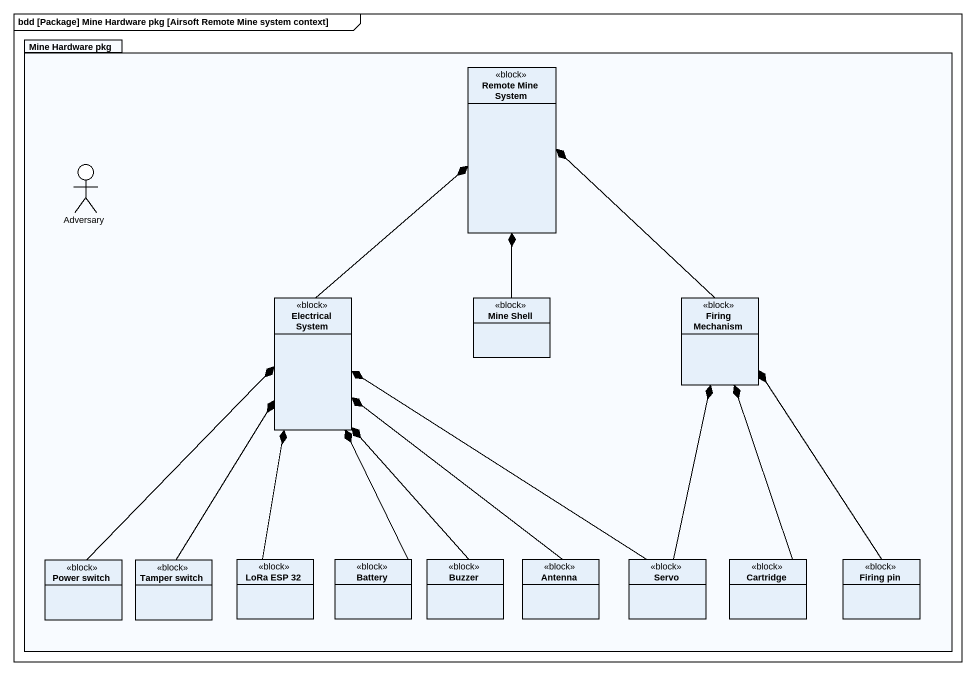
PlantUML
@startuml
mainframe bdd [Package] Mine Hardware pkg [Airsoft Remote Mine system context]
allowmixing
hide circle
hide empty members
package "Mine Hardware pkg" as Mine_Hardware_pkg {
  class "Remote Mine System" as Remote_Mine_System <<block>>
  actor Adversary
  class "Electrical System" as Electrical_System <<block>>
  class "Mine Shell" as Mine_Shell <<block>>
  class "Firing Mechanism" as Firing_Mechanism <<block>>
  class "Power switch" as Power_switch <<block>>
  class "Tamper switch" as Tamper_switch <<block>>
  class "LoRa ESP 32" as LoRa_ESP_32 <<block>>
  class Battery <<block>>
  class Buzzer <<block>>
  class Antenna <<block>>
  class Servo <<block>>
  class Cartridge <<block>>
  class "Firing pin" as Firing_pin <<block>>
}
Electrical_System -up-* Remote_Mine_System
Mine_Shell -up-* Remote_Mine_System
Firing_Mechanism -up-* Remote_Mine_System
Power_switch -up-* Electrical_System
Tamper_switch -up-* Electrical_System
LoRa_ESP_32 -up-* Electrical_System
Battery -up-* Electrical_System
Buzzer -up-* Electrical_System
Antenna -up-* Electrical_System
Servo -up-* Electrical_System
Servo -up-* Firing_Mechanism
Cartridge -up-* Firing_Mechanism
Firing_pin -up-* Firing_Mechanism
@enduml
